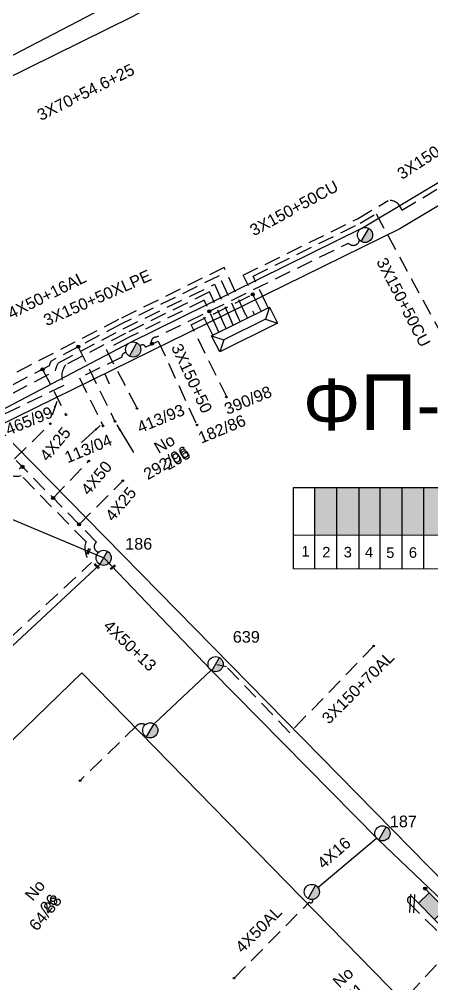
# Model space of a CAD drawing. Header units: millimetres. Extents: x 771 to 3391, y 686 to 1835.
# Drawn here: x 1808.2 to 1872.3, y 851.3 to 1001.2 of the extents above; entities that cross this region are included whole.
import ezdxf

# ---------------------------------------------------------------- set-up
doc = ezdxf.new("R2010")
doc.units = ezdxf.units.MM
doc.linetypes.add('DASHED', pattern=[19.05, 12.7, -6.35])
for name, color, linetype in [('Link Box 4 Διευθύνσεων', 7, 'Continuous'), ('Pillar OTE', 7, 'Continuous'), ('Άγνωστα', 7, 'Continuous'), ('Γυμνά εναέρια ΧΤ και ΦΟΠ (3Φ)   4x50+16AL', 7, 'Continuous'), ('Εναέρια παροχή ΧΤ 4x16', 7, 'SYN_LINE'), ('Εναέρια παροχή ΧΤ 4x25', 7, 'SYN_LINE'), ('Επιγραφές - Σχήματα', 7, 'Continuous'), ('Καλώδια ΧΤ   3x150+50CU', 7, 'DASHED'), ('Καλώδια ΧΤ   3x150+70AL', 7, 'DASHED'), ('Καλώδια ΧΤ   3x150AL+50CU', 7, 'DASHED'), ('Μηχανική τομή', 7, 'Continuous'), ('Στύλος ΦΜ', 7, 'Continuous'), ('Στύλος ΦΜ @ 1', 7, 'Continuous'), ('Συνδέσεις', 7, 'Continuous'), ('Συνεστραμμένα ΧΤ   3x70+54.6+25 AL', 7, 'SYN_LINE'), ('Τομή', 7, 'Continuous'), ('Υπογεια Καλωδια Δικτυου ΧΤ 4X25', 7, 'DASHED'), ('Υποσταθμός πόλεως', 7, 'Continuous'), ('Υπόβαθρο ΔΕΗ', 7, 'Continuous'), ('Υπόγεια καλώδια Παροχών ΧΤ   4x50AL', 7, 'DASHED')]:
    doc.layers.add(name, color=color, linetype=linetype)
doc.styles.get("Standard").update_dxf_attribs({"font": 'arial.ttf'})
doc.linetypes.add('SYN_LINE', pattern='A,0.5,-0.0001,["/\\/\\/\\/",Standard,S=0.1,R=0,X=0,Y=-0.05],-0.25', length=0.7501)
doc.dimstyles.new('ISO-25', dxfattribs={"dimtxt": 2.5, "dimasz": 2.5, "dimexe": 1.25, "dimexo": 0.625, "dimtad": 1, "dimtxsty": 'Standard', "dimcen": 2.5, "dimadec": 0, "dimazin": 0, "dimtfac": 1, "dimtmove": 0, "dimatfit": 3, "dimfxl": 1, "dimarcsym": 0})

# ---------------------------------------------------------------- blocks, each defined once
blk = doc.blocks.new('LINK BOX 4 ΑΝΑΧΩΡΗΣΕΩΝ')
at = {"layer": 'Link Box 4 Διευθύνσεων', "ltscale": 40}
blk.add_hatch(color=256, dxfattribs=at).paths.add_polyline_path([(-3.54, 0), (-3.54, -4.67), (3.54, -4.67), (3.54, 0)])
for p, q in [((-3.54, 0), (-5.33, 0)), ((5.33, 0), (3.54, 0)), ((-3.54, -4.67), (-5.33, -4.67)), ((5.33, -4.67), (3.54, -4.67))]:
    blk.add_line(p, q, dxfattribs=at)
blk.add_lwpolyline([(-3.54, -4.67), (-3.54, 0), (3.54, 0), (3.54, -4.67)], close=True, dxfattribs=at)
blk = doc.blocks.new('ΥΠΑΡΧΩΝ ΤΣΙΜΕΝΤΕΝΙΟΣ ΣΤΥΛΟΣ')
at = {"layer": 'Στύλος ΦΜ'}
blk.add_hatch(color=7, dxfattribs=at).paths.add_polyline_path([(-1.29, -2.28, 0.574793), (2.62, 0, 0.268822), (1.3, 2.27)])
at = {"layer": 'Στύλος ΦΜ', "color": 7}
blk.add_line((-1.29, -2.28), (1.3, 2.27), dxfattribs=at)
blk.add_circle((0, 0), 2.62, dxfattribs=at)
at = {"layer": 'Στύλος ΦΜ', "flags": 4}
for tag, p in [('ΑΡΙΘΜΟΣ', (-4.68, 8.05)), ('ΤΥΠΟΣ', (-4.91, 3.03))]:
    blk.add_attdef(tag, p, '', height=4, dxfattribs=at)
blk = doc.blocks.new('ΥΠΟΣΤΑΘΜΟΣ ΠΟΛΕΩΣ 9 ΑΝΑΧΩΡΗΣΕΩΝ')
at = {"layer": 'Υποσταθμός πόλεως', "ltscale": 40}
for p, q in [((-9.63, -2.82), (-9.63, -4)), ((-7.12, -2.82), (-7.12, -4)), ((-4.84, -2.82), (-4.84, -4)), ((-2.36, -2.82), (-2.36, -4)), ((0.09, -2.82), (0.09, -4)), ((2.55, -2.82), (2.55, -4)), ((5.02, -2.82), (5.02, -4)), ((7.48, -2.82), (7.48, -4)), ((9.61, -2.82), (9.61, -4))]:
    blk.add_line(p, q, dxfattribs=at)
blk.add_lwpolyline([(-10.02, 2.82), (10.02, 2.82), (10.02, -2.82), (-10.02, -2.82)], close=True, dxfattribs=at)
for points in [[(-7.21, 0), (-10.02, 2.82)], [(-10.02, -2.82), (-7.21, 0)], [(-7.21, 0), (7.21, 0)], [(7.21, 0), (10.02, 2.82)], [(10.02, -2.82), (7.21, 0)]]:
    blk.add_lwpolyline(points, dxfattribs=at)
at = {"layer": 'Υποσταθμός πόλεως', "linetype": 'SYN_LINE', "ltscale": 40, "flags": 1}
for tag, p in [('ΜΕΤΑΣΧΗΜΑΤΙΣΜΟΣ', (10.79, 1.71)), ('ΙΣΧΥΣ', (10.77, -1.08)), ('ΑΡΙΘΜΟΣ', (10.89, -3.8))]:
    blk.add_attdef(tag, p, '', height=1.8, dxfattribs=at)
blk = doc.blocks.new('ΜΗΧΑΝΙΚΗ ΤΟΜΗ')
at = {"layer": 'Μηχανική τομή', "ltscale": 40}
for p, q in [((-1.89, 0.78), (1.89, 0.78)), ((1.89, 0), (-1.89, 0))]:
    blk.add_line(p, q, dxfattribs=at)
blk = doc.blocks.new('ΤΟΜΗ')
at = {"layer": 'Τομή', "ltscale": 40}
for p, q in [((-5.68, 0), (5.68, 0)), ((5.68, -2.33), (-5.68, -2.33))]:
    blk.add_line(p, q, dxfattribs=at)
blk = doc.blocks.new('_ΣΥΝΔΕΣΗ')
at = {"layer": 'Συνδέσεις', "linetype": 'SYN_LINE', "ltscale": 40}
blk.add_hatch(color=256, dxfattribs=at).paths.add_polyline_path([(0.5, -0.01, 1), (-0.5, -0.01, 1)])
at = {"layer": 'Συνδέσεις'}
blk.add_circle((0, -0.01), 0.5, dxfattribs=at)

msp = doc.modelspace()

# ---------------------------------------------------------------- hatches: boundary and pattern name
at = {"layer": 'Καλώδια ΧΤ   3x150+50CU', "linetype": 'DASHED', "ltscale": 0.2}
h = msp.add_hatch(color=133, dxfattribs=at)
h.dxf.hatch_style = 1
h.paths.add_polyline_path([(1857.59618, 928.37667), (1854.1563, 928.37688), (1854.15584, 921.01629), (1857.59572, 921.01295)])
h = msp.add_hatch(color=1, dxfattribs=at)
h.dxf.hatch_style = 1
h.paths.add_polyline_path([(1861.03575, 928.37645), (1857.59618, 928.37667), (1857.59572, 921.01295), (1861.03529, 921.00961)])
h = msp.add_hatch(color=2, dxfattribs=at)
h.dxf.hatch_style = 1
h.paths.add_polyline_path([(1864.33331, 928.37625), (1861.03575, 928.37645), (1861.03529, 921.00961), (1864.33284, 921.00641)])
h = msp.add_hatch(color=5, dxfattribs=at)
h.dxf.hatch_style = 1
h.paths.add_polyline_path([(1867.7193, 928.37604), (1864.33331, 928.37625), (1864.33284, 921.00641), (1867.71884, 921.00312)])
h = msp.add_hatch(color=30, dxfattribs=at)
h.dxf.hatch_style = 1
h.paths.add_polyline_path([(1871.11595, 928.37582), (1867.7193, 928.37604), (1867.71884, 921.00312), (1871.11549, 920.99982)])
h = msp.add_hatch(color=6, dxfattribs=at)
h.dxf.hatch_style = 1
h.paths.add_polyline_path([(1874.45299, 928.37561), (1871.11595, 928.37582), (1871.11549, 920.99982), (1874.45253, 920.99658)])

# ---------------------------------------------------------------- linework, layer by layer
at = {"layer": 'Pillar OTE', "ltscale": 40}
for points in [[(1850.8276, 915.7368), (1850.82839, 928.37709), (1881.16147, 928.37519), (1881.16068, 915.70744), (1850.8276, 915.73773)], [(1854.15551, 915.73441), (1854.1563, 928.37688)], [(1857.59539, 915.73097), (1857.59618, 928.37667)], [(1861.03496, 915.72754), (1861.03575, 928.37645)], [(1864.33251, 915.72425), (1864.33331, 928.37625)], [(1867.71851, 915.72087), (1867.7193, 928.37604)], [(1871.11515, 915.71747), (1871.11595, 928.37582)], [(1850.82793, 921.01953), (1881.16101, 920.99007)]]:
    msp.add_lwpolyline(points, dxfattribs=at)
at = {"layer": 'Άγνωστα', "color": 5}
msp.add_lwpolyline([(1822.27156, 944.47903), (1821.54096, 946.0935)], dxfattribs=at)
at = {"layer": 'Άγνωστα', "color": 2, "linetype": 'DASHED', "ltscale": 0.2}
msp.add_lwpolyline([(1820.56998, 918.34585, -0.650072474), (1820.23188, 919.90721), (1807.51469, 932.84823)], format="xyb", dxfattribs=at)
at = {"layer": 'Άγνωστα', "color": 2, "linetype": 'Continuous'}
msp.add_lwpolyline([(1829.1704, 891.67364), (1838.04023, 899.97993)], dxfattribs=at)
at = {"layer": 'Γυμνά εναέρια ΧΤ και ΦΟΠ (3Φ)   4x50+16AL', "color": 30, "linetype": 'Continuous', "ltscale": 0.2}
msp.add_lwpolyline([(1789.24007, 931.91068), (1825.47147, 950.92718), (1861.57857, 968.76471), (1898.58025, 990.94111)], dxfattribs=at)
at = {"layer": 'Γυμνά εναέρια ΧΤ και ΦΟΠ (3Φ)   4x50+16AL', "color": 2, "linetype": 'Continuous', "ltscale": 0.2}
msp.add_lwpolyline([(1789.26919, 930.93575), (1821.35965, 917.47908), (1838.0399, 899.98026), (1864.04617, 873.64123), (1878.58859, 859.77067)], dxfattribs=at)
at = {"layer": 'Γυμνά εναέρια ΧΤ και ΦΟΠ (3Φ)   4x50+16AL', "color": 133, "linetype": 'Continuous', "ltscale": 0.2}
msp.add_lwpolyline([(1733.0255, 819.92031), (1750.03091, 836.96074), (1770.83096, 869.14741), (1781.93007, 879.72844), (1791.98928, 889.7087), (1820.76438, 916.4349)], dxfattribs=at)
at = {"layer": 'Εναέρια παροχή ΧΤ 4x16', "color": 2, "linetype": 'SYN_LINE', "ltscale": 15}
msp.add_lwpolyline([(1854.64201, 866.23933), (1863.75757, 873.88943)], dxfattribs=at)
at = {"layer": 'Καλώδια ΧΤ   3x150+50CU', "color": 6, "linetype": 'DASHED', "ltscale": 0.2}
msp.add_lwpolyline([(1845.54407, 956.32839), (1843.03846, 961.38841), (1860.81171, 970.17046), (1865.55136, 973.0111, -0.373201804), (1867.67172, 971.48387), (1894.80473, 987.74563), (1898.01237, 984.30925)], format="xyb", dxfattribs=at)
at = {"layer": 'Καλώδια ΧΤ   3x150+50CU', "color": 85, "linetype": 'DASHED', "ltscale": 0.2}
msp.add_lwpolyline([(1846.66698, 956.88443), (1844.55206, 961.24903), (1861.19514, 969.46759), (1863.66517, 970.94796), (1874.54066, 950.93449)], dxfattribs=at)
at = {"layer": 'Καλώδια ΧΤ   3x150+50CU', "color": 133, "linetype": 'DASHED', "ltscale": 0.2}
msp.add_lwpolyline([(1837.76419, 955.78678), (1859.3651, 966.39518, 0.630003966), (1861.10812, 966.8296)], format="xyb", dxfattribs=at)
at = {"layer": 'Καλώδια ΧΤ   3x150+50CU', "color": 151, "linetype": 'DASHED', "ltscale": 0.2}
msp.add_lwpolyline([(1843.40939, 955.27135), (1840.06886, 962.60003), (1823.65589, 954.49174), (1784.08048, 934.06451)], dxfattribs=at)
at = {"layer": 'Καλώδια ΧΤ   3x150+50CU', "color": 1, "linetype": 'DASHED', "ltscale": 0.2}
msp.add_lwpolyline([(1842.3145, 954.72918), (1839.31577, 961.30802), (1824.01901, 953.77883), (1813.17352, 948.04587, 0.038930616), (1812.85533, 947.2904), (1799.94983, 940.51678, 0.494365865), (1799.33196, 939.43701), (1785.05665, 931.94444)], format="xyb", dxfattribs=at)
at = {"layer": 'Καλώδια ΧΤ   3x150+50CU', "color": 5, "linetype": 'DASHED', "ltscale": 0.2}
for points in [[(1791.9301, 891.71621, -0.583093199), (1792.80882, 891.99845), (1819.44398, 916.73708, -0.320970371), (1818.60414, 919.96567), (1808.50194, 930.24567, -0.609271158), (1805.34045, 933.56784), (1800.47034, 939.52508), (1813.80408, 946.52346), (1813.80408, 946.52346, -0.081863218), (1814.30598, 947.77733), (1824.38212, 953.06592), (1838.57116, 959.97507), (1841.21131, 954.18291)], [(1869.64109, 864.40055), (1869.23541, 864.80854, 0.665206203), (1868.60213, 864.00122), (1875.63589, 856.9913), (1868.13768, 848.88148), (1870.29095, 846.91451), (1856.21461, 831.50496), (1847.87165, 823.56846), (1838.03353, 833.69686)]]:
    msp.add_lwpolyline(points, format="xyb", dxfattribs=at)
at = {"layer": 'Καλώδια ΧΤ   3x150+50CU', "color": 2, "linetype": 'DASHED', "ltscale": 0.2}
for points in [[(1840.10583, 953.6355), (1837.81035, 958.78605), (1824.74524, 952.35301), (1815.45557, 947.47721, 0.287738565), (1815.14798, 944.26888), (1802.90506, 938.31643), (1806.68595, 933.69155, 0.933781668), (1808.72825, 931.61331)], [(1827.81005, 891.53879, 0.27627033), (1826.53458, 891.43112), (1817.76339, 882.92303)]]:
    msp.add_lwpolyline(points, format="xyb", dxfattribs=at)
at = {"layer": 'Καλώδια ΧΤ   3x150+50CU', "color": 6, "linetype": 'DASHED', "ltscale": 0.2}
msp.add_lwpolyline([(1840.51661, 942.3852), (1834.92934, 953.66855), (1844.51159, 958.41346)], dxfattribs=at)
at = {"layer": 'Καλώδια ΧΤ   3x150+50CU', "color": 133, "linetype": 'DASHED', "ltscale": 0.2}
msp.add_lwpolyline([(1839.00236, 953.08909), (1836.97643, 957.50313), (1825.10836, 951.6401), (1821.71098, 949.85694), (1826.5306, 940.67432)], dxfattribs=at)
at = {"layer": 'Καλώδια ΧΤ   3x150+50CU', "color": 30, "linetype": 'DASHED', "ltscale": 0.2}
for points in [[(1838.0474, 952.61621), (1836.72912, 955.27845), (1829.55027, 951.75286, 0.630091087), (1828.84456, 950.68026)], [(1826.9888, 950.36501, -0.622511795), (1827.8663, 950.19982), (1829.82282, 951.16069), (1835.76561, 938.2222)], [(1824.88149, 949.31255, 0.526885902), (1824.15833, 948.64968), (1817.57091, 945.4469), (1821.2443, 937.96711)]]:
    msp.add_lwpolyline(points, format="xyb", dxfattribs=at)
at = {"layer": 'Καλώδια ΧΤ   3x150+50CU', "color": 1, "linetype": 'DASHED', "ltscale": 0.2}
for points in [[(1817.39825, 950.27908), (1823.10173, 938.66562)], [(1811.84152, 946.75829), (1815.52111, 939.63506)]]:
    msp.add_lwpolyline(points, dxfattribs=at)
at = {"layer": 'Καλώδια ΧΤ   3x150+70AL', "color": 2, "ltscale": 0.2}
msp.add_lwpolyline([(1863.39107, 903.83199), (1850.26025, 890.2882), (1840.44437, 900.53768), (1838.92758, 900.85606)], dxfattribs=at)
at = {"layer": 'Συνεστραμμένα ΧΤ   3x70+54.6+25 AL', "color": 27, "linetype": 'SYN_LINE', "ltscale": 20}
msp.add_lwpolyline([(1774.85189, 978.55284), (1785.38943, 981.64518), (1825.92609, 1001.65705), (1861.03767, 1021.17523)], dxfattribs=at)
at = {"layer": 'Υπογεια Καλωδια Δικτυου ΧΤ 4X25', "color": 2, "linetype": 'DASHED', "ltscale": 0.2}
for points in [[(1807.51469, 932.84823), (1813.15078, 938.38683)], [(1817.52688, 922.65981), (1824.32161, 929.44997)]]:
    msp.add_lwpolyline(points, dxfattribs=at)
at = {"layer": 'Υπόβαθρο ΔΕΗ'}
for points in [[(1749.91414, 1013.66975), (1810.57241, 1075.2908), (1858.32687, 1022.22473), (1786.14251, 984.6294), (1749.91414, 1013.66975)], [(1804.68403, 937.81491), (1880.27105, 860.89753), (1948.34244, 927.20712), (1893.26726, 984.11167), (1867.36418, 968.5977), (1804.68403, 937.81491)], [(1800.39516, 783.81145), (1867.86546, 848.5055), (1817.93285, 899.5995), (1744.94214, 828.70782), (1800.39516, 783.81145)]]:
    msp.add_lwpolyline(points, dxfattribs=at)
at = {"layer": 'Υπόγεια καλώδια Παροχών ΧΤ   4x50AL', "color": 2, "linetype": 'DASHED', "ltscale": 0.2}
msp.add_lwpolyline([(1813.49546, 926.76219), (1819.04276, 932.52462)], dxfattribs=at)
at = {"layer": 'Υπόγεια καλώδια Παροχών ΧΤ   4x50AL', "color": 2, "ltscale": 0.2}
msp.add_lwpolyline([(1841.60397, 852.14476), (1853.29405, 863.95947, 1.0710964), (1853.74943, 864.35789)], format="xyb", dxfattribs=at)

# ---------------------------------------------------------------- block references
at = {"layer": 'Link Box 4 Διευθύνσεων', "xscale": 0.4999999999999998, "yscale": 0.4999999999999998, "zscale": 0.4999999999999998, "rotation": 314.8369053063458}
msp.add_blockref('LINK BOX 4 ΑΝΑΧΩΡΗΣΕΩΝ', (1873.17468, 864.15701), dxfattribs=at)
at = {"layer": 'Μηχανική τομή'}
for p, xscale, yscale, zscale, rotation in [((1819.06887, 918.43527), 0.249999999999919, 0.249999999999919, 0.249999999999919, 68.45138536945211), ((1820.20603, 916.1012), 0.2500000000002005, 0.2500000000002005, 0.2500000000002005, 316.6227947981087), ((1822.82841, 915.93825), 0.2499999999999681, 0.2499999999999681, 0.2499999999999681, 40.33340061720715)]:
    msp.add_blockref('ΜΗΧΑΝΙΚΗ ΤΟΜΗ', p, dxfattribs=dict(at, xscale=xscale, yscale=yscale, zscale=zscale, rotation=rotation))
at = {"layer": 'Στύλος ΦΜ @ 1', "ltscale": 40, "xscale": 0.4499999999998181, "yscale": 0.4499999999998181, "zscale": 0.4499999999998181}
for p in [(1861.95454, 967.64856), (1825.93278, 949.84352), (1828.58484, 890.65175), (1853.69839, 865.53455)]:
    msp.add_blockref('ΥΠΑΡΧΩΝ ΤΣΙΜΕΝΤΕΝΙΟΣ ΣΤΥΛΟΣ', p, dxfattribs=at)
at = {"layer": 'Στύλος ΦΜ @ 1', "ltscale": 40}
ref = msp.add_blockref('ΥΠΑΡΧΩΝ ΤΣΙΜΕΝΤΕΝΙΟΣ ΣΤΥΛΟΣ', (1821.34542, 917.45937), dxfattribs=dict(at, xscale=0.4499999999998181, yscale=0.4499999999998181, zscale=0.4499999999998181))
ref.add_attrib('ΤΥΠΟΣ', '186', (1824.69567, 918.74534), dxfattribs={"layer": 'Στύλος ΦΜ', "height": 1.8, "flags": 4})
ref = msp.add_blockref('ΥΠΑΡΧΩΝ ΤΣΙΜΕΝΤΕΝΙΟΣ ΣΤΥΛΟΣ', (1838.73876, 900.92828), dxfattribs=dict(at, xscale=0.4499999999998181, yscale=0.4499999999998181, zscale=0.4499999999998181))
ref.add_attrib('ΤΥΠΟΣ', '639', (1841.4128, 904.28164), dxfattribs={"layer": 'Στύλος ΦΜ', "height": 1.8, "flags": 4})
ref = msp.add_blockref('ΥΠΑΡΧΩΝ ΤΣΙΜΕΝΤΕΝΙΟΣ ΣΤΥΛΟΣ', (1864.65973, 874.64656), dxfattribs=dict(at, xscale=0.4499999999998181, yscale=0.4499999999998181, zscale=0.4499999999998181))
ref.add_attrib('ΤΥΠΟΣ', '187', (1865.82251, 875.60037), dxfattribs={"layer": 'Στύλος ΦΜ', "height": 1.8, "flags": 4})
at = {"layer": 'Συνδέσεις'}
for p, xscale, yscale, zscale in [((1844.51159, 958.41346), 0.4777242751394019, 0.4777242751394019, 0.4777242751394019), ((1837.76419, 955.78678), 0.4777242751394019, 0.4777242751394019, 0.4777242751394019), ((1817.39825, 950.27908), 0.4777242751394019, 0.4777242751394019, 0.4777242751394019), ((1828.85295, 950.75554), 0.4777242751394019, 0.4777242751394019, 0.4777242751394019), ((1811.84152, 946.75829), 0.4777242751394019, 0.4777242751394019, 0.4777242751394019), ((1840.41777, 942.46357), 0.25, 0.25, 0.25), ((1826.5306, 940.67432), 0.25, 0.25, 0.25), ((1813.0682, 938.30569), 0.25, 0.25, 0.25), ((1815.48853, 939.69812), 0.25, 0.25, 0.25), ((1823.10173, 938.66562), 0.25, 0.25, 0.25), ((1821.2443, 937.96711), 0.25, 0.25, 0.25), ((1835.84072, 938.12457), 0.25, 0.25, 0.25), ((1819.04276, 932.52462), 0.25, 0.25, 0.25), ((1808.72825, 931.61331), 0.4777242751394019, 0.4777242751394019, 0.4777242751394019), ((1824.32161, 929.44997), 0.25, 0.25, 0.25), ((1813.49546, 926.76219), 0.4777242751394019, 0.4777242751394019, 0.4777242751394019), ((1817.52688, 922.65981), 0.4777242751394019, 0.4777242751394019, 0.4777242751394019), ((1863.28498, 903.77007), 0.25, 0.25, 0.25), ((1817.68737, 882.82731), 0.25, 0.25, 0.25), ((1871.30089, 866.06843), 0.4777242751394019, 0.4777242751394019, 0.4777242751394019), ((1841.59333, 852.134), 0.25, 0.25, 0.25)]:
    msp.add_blockref('_ΣΥΝΔΕΣΗ', p, dxfattribs=dict(at, xscale=xscale, yscale=yscale, zscale=zscale))
at = {"layer": 'Τομή', "xscale": 0.2500000000000557, "yscale": 0.2500000000000557, "zscale": 0.2500000000000557, "rotation": 266.3054486218056}
msp.add_blockref('ΤΟΜΗ', (1869.57881, 863.72706), dxfattribs=at)
at = {"layer": 'Υποσταθμός πόλεως', "xscale": 0.5, "yscale": 0.5, "zscale": 0.5, "rotation": 206.3435813144936}
msp.add_blockref('ΥΠΟΣΤΑΘΜΟΣ ΠΟΛΕΩΣ 9 ΑΝΑΧΩΡΗΣΕΩΝ', (1843.24157, 952.95536), dxfattribs=at)

# ---------------------------------------------------------------- texts
at = {"ltscale": 30, "char_height": 1.63441, "width": 11.2572904, "attachment_point": 1}
for s, insert in [('1', (1852.07376, 919.29813)), ('2', (1855.31223, 919.16466)), ('3', (1858.64282, 919.16466)), ('4', (1861.94632, 919.16466)), ('5', (1865.24983, 919.08349)), ('6', (1868.76996, 919.11055))]:
    msp.add_mtext(s, dxfattribs=dict(at, insert=insert))
at = {"layer": 'Άγνωστα', "color": 7, "char_height": 1.8, "attachment_point": 1}
for s, gutter_width, insert, rotation in [('3X70+54.6+25', 12.5, (1810.77535, 986.94766), 26.6279846), ('3X150+50CU', 12.5, (1843.81852, 969.00035), 28.4229663), ('3X150+50CU', 12.5, (1865.26554, 964.34669), 297.2510609), ('3X150+50XLPE', 12.5, (1811.76231, 955.09836), 23.721414), ('3X150+50', 12.5, (1833.42328, 950.9804), 294.9619134), ('390/98', 1.77636, (1839.87387, 941.32922), 22.4965232), ('465/99', 1.77636, (1805.85699, 938.12559), 22.4965232), ('413/93', 1.77636, (1826.32444, 938.48406), 22.4965232), ('182/86', 1.77636, (1835.82007, 936.85161), 22.4965232), ('113/04', 1.77636, (1815.04547, 933.80428), 22.4965232), ('292/96', 1.77636, (1827.29655, 931.06298), 30.6214066), ('4X50', 12.5, (1817.64769, 928.18952), 50.4055177), ('4X50+13', 12.5, (1822.3936, 907.99619), 316.2596131), ('3X150+70AL', 12.5, (1855.05307, 892.76612), 44.9847895), ('64/88', 1.63358, (1809.58444, 860.47257), 50.4055177)]:
    msp.add_mtext_dynamic_manual_height_columns(s, width=1.8, gutter_width=gutter_width, heights=[0.04535], dxfattribs=dict(at, insert=insert, rotation=rotation))
at = {"layer": 'Άγνωστα', "color": 7}
note = msp.add_mtext_dynamic_manual_height_columns('No ', width=1.8, gutter_width=1.77636, heights=[0.04535, 0], dxfattribs=dict(at, insert=(1825.87044, 933.32653), char_height=1.8, attachment_point=1, rotation=30.6214066))
for column, words in zip(note.columns.linked_columns, ['206']):
    column.text = words
note = msp.add_mtext_dynamic_manual_height_columns('No ', width=1.8, gutter_width=1.63358, heights=[0.04535, 0], dxfattribs=dict(at, insert=(1806.75839, 862.49804), char_height=1.8, attachment_point=1, rotation=50.4055177))
for column, words in zip(note.columns.linked_columns, ['26']):
    column.text = words
note = msp.add_mtext_dynamic_manual_height_columns('No ', width=1.8, gutter_width=1.95453, heights=[0.04535, 0], dxfattribs=dict(at, insert=(1854.0062, 849.25731), char_height=1.8, attachment_point=1, rotation=42.9913539))
for column, words in zip(note.columns.linked_columns, ['51']):
    column.text = words
at = {"layer": 'Γυμνά εναέρια ΧΤ και ΦΟΠ (3Φ)   4x50+16AL', "color": 7, "insert": (1806.20745, 956.14048), "char_height": 1.8, "attachment_point": 1, "rotation": 26.6279846}
msp.add_mtext_dynamic_manual_height_columns('4X50+16AL', width=1.8, gutter_width=12.5, heights=[0.04535], dxfattribs=at)
at = {"layer": 'Εναέρια παροχή ΧΤ 4x16', "color": 7, "insert": (1854.31946, 870.34517), "char_height": 1.8, "attachment_point": 1, "rotation": 41.3533678}
msp.add_mtext_dynamic_manual_height_columns('4X16', width=1.8, gutter_width=12.5, heights=[0.04535], dxfattribs=at)
at = {"layer": 'Εναέρια παροχή ΧΤ 4x25', "color": 7, "char_height": 1.8, "attachment_point": 1, "rotation": 50.4055177}
for insert in [(1811.23692, 933.46902), (1821.4222, 924.15198)]:
    msp.add_mtext_dynamic_manual_height_columns('4X25', width=1.8, gutter_width=12.5, heights=[0.04535], dxfattribs=dict(at, insert=insert))
at = {"layer": 'Καλώδια ΧΤ   3x150AL+50CU', "color": 7, "insert": (1866.71453, 977.69162), "char_height": 1.8, "attachment_point": 1, "rotation": 33.1327201}
msp.add_mtext_dynamic_manual_height_columns('3X150AL+50CU', width=1.8, gutter_width=12.5, heights=[0.04535], dxfattribs=at)
at = {"layer": 'Υπόβαθρο ΔΕΗ', "insert": (1852.31442, 945.98183), "char_height": 8, "attachment_point": 1}
msp.add_mtext_dynamic_manual_height_columns('Φ{\\H1.0833x;Π}-68', width=84.657329, gutter_width=12.5, heights=[0], dxfattribs=at)
at = {"layer": 'Υπόγεια καλώδια Παροχών ΧΤ   4x50AL', "color": 7, "insert": (1841.61837, 857.19392), "char_height": 1.8, "attachment_point": 1, "rotation": 45.0659409}
msp.add_mtext_dynamic_manual_height_columns('4X50AL', width=1.8, gutter_width=12.5, heights=[0.04535], dxfattribs=at)

# ---------------------------------------------------------------- leaders
at = {"layer": 'Επιγραφές - Σχήματα', "ltscale": 40}
for points in [[(1814.05749, 941.77602), (1813.33365, 939.64448)], [(1820.80439, 938.01884), (1817.91828, 935.40922)], [(1823.38357, 938.15526), (1825.9622, 933.85569)]]:
    msp.add_leader(points, dimstyle='ISO-25', override={"dimasz": 1, "dimtad": 0}, dxfattribs=at)

doc.saveas('drawing.dxf')
